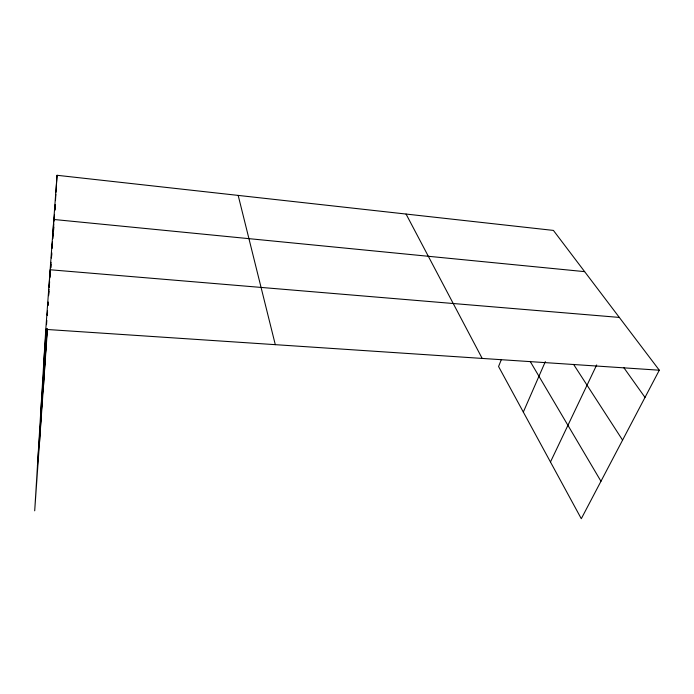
<?xml version="1.0" encoding="UTF-8"?>
<svg xmlns="http://www.w3.org/2000/svg" width="694" height="694" viewBox="0 0 694 694"><rect width="100%" height="100%" fill="white"/><g stroke="black" fill="none" stroke-linecap="round" stroke-linejoin="round"><path stroke-width="1.04" d="M501.372 359.553L498.561 366.519L581.294 518.713L659.3 370.206L553.413 230.417L57.047 175.287L45.787 329.398L34.7 510.819L47.47 328.878M39.35 444.975L46.489 329.095M47.348 315.102L47.548 311.866M48.944 289.216L48.545 295.696L48.927 291.402M49.074 287.056L50.142 269.766L619.308 317.418M43.349 388.267L47.036 328.791M50.827 267.728L51.026 264.492M51.694 253.7L51.425 258.012L51.738 252.616M52.423 241.911L52.024 248.322L52.432 243.039M52.623 238.71L53.82 219.478L584.634 271.64M53.62 230.252L53.82 227.077M54.21 220.727L54.479 216.493M55.468 200.635L55.858 194.294M55.988 192.186L57.047 175.287M37.45 465.874L47.131 329.693M43.713 363.274L46.203 328.982M46.515 324.688L46.828 320.402M47.209 315.041L47.522 310.756M49.239 287.099L49.63 281.703M49.942 277.4L50.332 272.013M50.645 267.702L51.035 262.315M52.744 238.797L53.126 233.488M53.351 230.313L53.82 223.945M54.045 220.77L54.505 214.403M40.504 415.862L46.724 329.13M523.319 412.071L545.345 361.617M550.463 461.996L596.684 364.94M45.787 329.398L659.3 370.206M623.706 367.49L645.012 397.41M573.574 364.367L622.579 440.109M530.173 361.392L600.961 481.263M406.059 214.056L482.183 358.425M238.181 195.404L275.301 344.666M48.146 302.185L47.947 305.412L48.146 302.185M55.199 204.86L54.869 210.152L55.199 204.86"/></g></svg>
